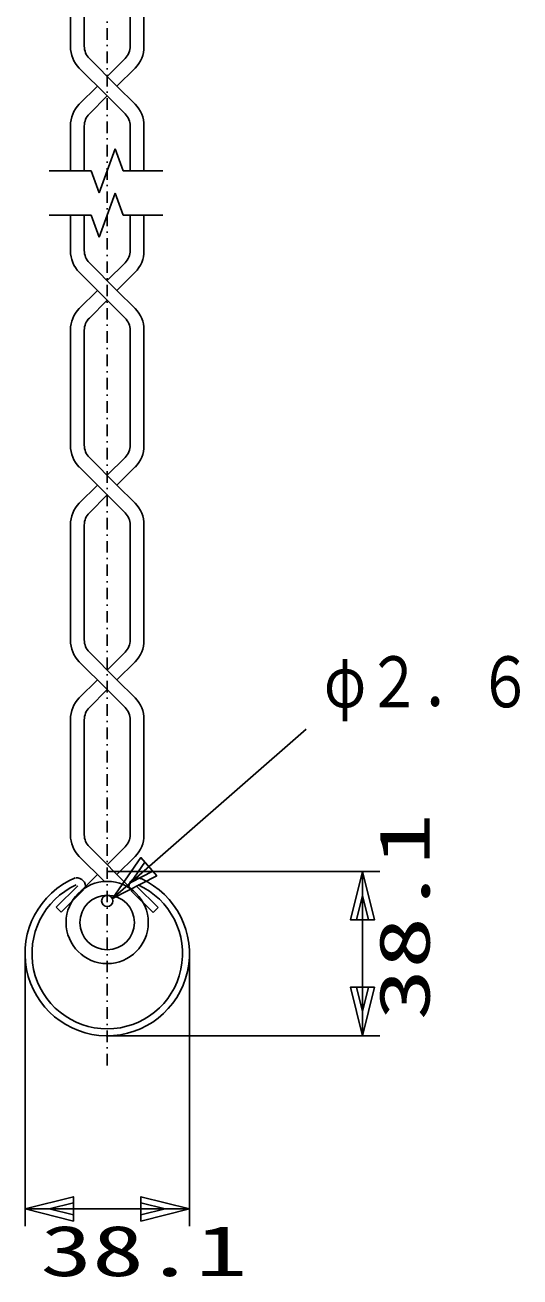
# Model space of a CAD drawing. Units: millimetres, scale not verified. Extents: x -4425 to 4425, y -3150 to 3150.
# Drawn here: x 760 to 1189, y 858 to 1943 of the extents above; entities that cross this region are included whole.
import ezdxf
from ezdxf.enums import TextEntityAlignment as Align

# ---------------------------------------------------------------- set-up
doc = ezdxf.new("R2010")
doc.units = ezdxf.units.MM
doc.header["$LTSCALE"] = 20
doc.linetypes.add('USER1', pattern=[1.01, 0.5, -0.25, 0.01, -0.25])
doc.layers.add('0-2_1', color=7, linetype='Continuous', lineweight=25)
doc.styles.add('ＭＳ ゴシック', font='')
doc.styles.get('ＭＳ ゴシック').set_extended_font_data('MS Gothic')

msp = doc.modelspace()

# ---------------------------------------------------------------- linework, layer by layer
at = {"layer": '0-2_1', "color": 4, "linetype": 'USER1'}
msp.add_line((831.58, 2566.55), (831.58, 1037.16), dxfattribs=at)
at = {"layer": '0-2_1'}
for p, q in [((799.71, 2024.7), (799.71, 1924.48)), ((799.71, 2024.7), (799.71, 1924.48)), ((811.71, 2024.39), (811.71, 1924.79)), ((811.71, 2024.39), (811.71, 1924.79)), ((851.46, 2024.39), (851.46, 1924.79)), ((851.46, 2024.39), (851.46, 1924.79)), ((863.46, 2024.7), (863.46, 1924.48)), ((863.46, 2024.7), (863.46, 1924.48)), ((840.07, 1890.22), (816.1, 1914.18)), ((840.07, 1890.22), (816.1, 1914.18)), ((831.58, 1898.7), (847.06, 1914.18)), ((831.58, 1898.7), (847.06, 1914.18)), ((831.58, 1881.73), (807.4, 1905.92)), ((831.58, 1881.73), (807.4, 1905.92)), ((840.07, 1890.22), (855.77, 1905.92)), ((840.07, 1890.22), (855.77, 1905.92)), ((807.4, 1874.52), (823.1, 1890.22)), ((807.4, 1874.52), (823.1, 1890.22)), ((855.77, 1874.52), (840.07, 1890.22)), ((855.77, 1874.52), (840.07, 1890.22)), ((816.1, 1866.25), (831.58, 1881.73)), ((816.1, 1866.25), (831.58, 1881.73)), ((847.06, 1866.25), (831.58, 1881.73)), ((847.06, 1866.25), (831.58, 1881.73)), ((799.71, 1855.95), (799.71, 1816.73)), ((799.71, 1855.95), (799.71, 1816.73)), ((811.71, 1855.64), (811.71, 1816.73)), ((811.71, 1855.64), (811.71, 1816.73)), ((851.46, 1855.64), (851.46, 1816.73)), ((851.46, 1855.64), (851.46, 1816.73)), ((863.46, 1855.95), (863.46, 1816.73)), ((863.46, 1855.95), (863.46, 1816.73)), ((799.71, 1778.48), (799.71, 1747.48)), ((799.71, 1778.48), (799.71, 1747.48)), ((811.71, 1778.48), (811.71, 1747.79)), ((811.71, 1778.48), (811.71, 1747.79)), ((851.46, 1778.48), (851.46, 1747.79)), ((851.46, 1778.48), (851.46, 1747.79)), ((863.46, 1778.48), (863.46, 1747.48)), ((863.46, 1778.48), (863.46, 1747.48)), ((840.07, 1713.22), (816.1, 1737.18)), ((840.07, 1713.22), (816.1, 1737.18)), ((831.58, 1721.7), (847.06, 1737.18)), ((831.58, 1721.7), (847.06, 1737.18)), ((831.58, 1704.73), (807.4, 1728.92)), ((831.58, 1704.73), (807.4, 1728.92)), ((840.07, 1713.22), (855.77, 1728.92)), ((840.07, 1713.22), (855.77, 1728.92)), ((807.4, 1697.52), (823.1, 1713.22)), ((807.4, 1697.52), (823.1, 1713.22)), ((816.1, 1689.25), (831.58, 1704.73)), ((816.1, 1689.25), (831.58, 1704.73)), ((847.06, 1689.25), (831.58, 1704.73)), ((847.06, 1689.25), (831.58, 1704.73)), ((855.77, 1697.52), (840.07, 1713.22)), ((855.77, 1697.52), (840.07, 1713.22)), ((799.71, 1678.95), (799.71, 1578.73)), ((799.71, 1678.95), (799.71, 1578.73)), ((811.71, 1678.64), (811.71, 1579.04)), ((811.71, 1678.64), (811.71, 1579.04)), ((851.46, 1678.64), (851.46, 1579.04)), ((851.46, 1678.64), (851.46, 1579.04)), ((863.46, 1678.95), (863.46, 1578.73)), ((863.46, 1678.95), (863.46, 1578.73)), ((840.07, 1544.47), (816.1, 1568.43)), ((840.07, 1544.47), (816.1, 1568.43)), ((831.58, 1552.95), (847.06, 1568.43)), ((831.58, 1552.95), (847.06, 1568.43)), ((831.58, 1535.98), (807.4, 1560.17)), ((831.58, 1535.98), (807.4, 1560.17)), ((840.07, 1544.47), (855.77, 1560.17)), ((840.07, 1544.47), (855.77, 1560.17)), ((807.4, 1528.77), (823.1, 1544.47)), ((807.4, 1528.77), (823.1, 1544.47)), ((855.77, 1528.77), (840.07, 1544.47)), ((855.77, 1528.77), (840.07, 1544.47)), ((816.1, 1520.5), (831.58, 1535.98)), ((816.1, 1520.5), (831.58, 1535.98)), ((847.06, 1520.5), (831.58, 1535.98)), ((847.06, 1520.5), (831.58, 1535.98)), ((799.71, 1510.2), (799.71, 1409.98)), ((799.71, 1510.2), (799.71, 1409.98)), ((811.71, 1509.89), (811.71, 1410.29)), ((811.71, 1509.89), (811.71, 1410.29)), ((851.46, 1509.89), (851.46, 1410.29)), ((851.46, 1509.89), (851.46, 1410.29)), ((863.46, 1510.2), (863.46, 1409.98)), ((863.46, 1510.2), (863.46, 1409.98)), ((840.07, 1375.72), (816.1, 1399.68)), ((840.07, 1375.72), (816.1, 1399.68)), ((831.58, 1384.2), (847.06, 1399.68)), ((831.58, 1384.2), (847.06, 1399.68)), ((831.58, 1367.23), (807.4, 1391.42)), ((831.58, 1367.23), (807.4, 1391.42)), ((840.07, 1375.72), (855.77, 1391.42)), ((840.07, 1375.72), (855.77, 1391.42)), ((807.4, 1360.02), (823.1, 1375.72)), ((807.4, 1360.02), (823.1, 1375.72)), ((816.1, 1351.75), (831.58, 1367.23)), ((816.1, 1351.75), (831.58, 1367.23)), ((847.06, 1351.75), (831.58, 1367.23)), ((847.06, 1351.75), (831.58, 1367.23)), ((855.77, 1360.02), (840.07, 1375.72)), ((855.77, 1360.02), (840.07, 1375.72)), ((799.71, 1341.45), (799.71, 1241.23)), ((799.71, 1341.45), (799.71, 1241.23)), ((811.71, 1341.14), (811.71, 1241.54)), ((811.71, 1341.14), (811.71, 1241.54)), ((851.46, 1341.14), (851.46, 1241.54)), ((851.46, 1341.14), (851.46, 1241.54)), ((863.46, 1341.45), (863.46, 1241.23)), ((863.46, 1341.45), (863.46, 1241.23)), ((852.61, 1194.42), (816.1, 1230.93)), ((852.61, 1194.42), (816.1, 1230.93)), ((831.58, 1215.45), (847.06, 1230.93)), ((831.58, 1215.45), (847.06, 1230.93)), ((829.1, 1200.96), (807.4, 1222.67)), ((829.1, 1200.96), (807.4, 1222.67)), ((840.07, 1206.97), (855.77, 1222.67)), ((840.07, 1206.97), (855.77, 1222.67)), ((807.18, 1191.05), (823.1, 1206.97)), ((807.18, 1191.05), (823.1, 1206.97)), ((831.61, 1209.76), (861.61, 1209.76)), ((831.61, 1209.76), (861.61, 1209.76)), ((806.08, 1197.33), (787.49, 1178.74)), ((806.08, 1197.33), (787.49, 1178.74)), ((810.93, 1193.7), (791.73, 1174.49)), ((810.93, 1193.7), (791.73, 1174.49)), ((857.05, 1196.93), (875.65, 1178.34)), ((857.05, 1196.93), (875.65, 1178.34)), ((852.2, 1193.29), (871.4, 1174.09)), ((852.2, 1193.29), (871.4, 1174.09)), ((791.73, 1174.49), (787.49, 1178.74)), ((791.73, 1174.49), (787.49, 1178.74)), ((871.4, 1174.09), (875.65, 1178.33)), ((871.4, 1174.09), (875.65, 1178.33)), ((760.36, 1138.51), (760.36, 1108.51)), ((760.36, 1138.51), (760.36, 1108.51)), ((902.86, 1138.51), (902.86, 1108.51)), ((902.86, 1138.51), (902.86, 1108.51)), ((831.61, 1067.26), (861.61, 1067.26)), ((831.61, 1067.26), (861.61, 1067.26))]:
    msp.add_line(p, q, dxfattribs=at)
at = {"layer": '0-2_1', "color": 4}
for p, q in [((824.66, 1797.7), (838.51, 1835.76)), ((824.66, 1797.7), (838.51, 1835.76)), ((838.51, 1835.76), (845.43, 1816.73)), ((838.51, 1835.76), (845.43, 1816.73)), ((781.41, 1816.73), (817.73, 1816.73)), ((781.41, 1816.73), (817.73, 1816.73)), ((824.66, 1797.7), (817.73, 1816.73)), ((824.66, 1797.7), (817.73, 1816.73)), ((845.43, 1816.73), (879.93, 1816.73)), ((845.43, 1816.73), (879.93, 1816.73)), ((824.66, 1759.45), (838.51, 1797.51)), ((824.66, 1759.45), (838.51, 1797.51)), ((838.51, 1797.51), (845.43, 1778.48)), ((838.51, 1797.51), (845.43, 1778.48)), ((781.41, 1778.48), (817.73, 1778.48)), ((781.41, 1778.48), (817.73, 1778.48)), ((824.66, 1759.45), (817.73, 1778.48)), ((824.66, 1759.45), (817.73, 1778.48)), ((845.43, 1778.48), (879.93, 1778.48)), ((845.43, 1778.48), (879.93, 1778.48)), ((836.19, 1186.12), (1003.94, 1333.03)), ((861.61, 1209.76), (1067.86, 1209.76)), ((760.36, 1108.51), (760.36, 902.26)), ((902.86, 1108.51), (902.86, 902.26)), ((861.61, 1067.26), (1067.86, 1067.26))]:
    msp.add_line(p, q, dxfattribs=at)
for points in [[(874.7, 1205.89), (836.19, 1186.12), (860.87, 1221.69)], [(1052.86, 1209.76), (1063.36, 1167.76), (1042.36, 1167.76)], [(1063.36, 1109.26), (1052.86, 1067.26), (1042.36, 1109.26)], [(1063.36, 1109.26), (1052.86, 1067.26), (1042.36, 1109.26)], [(802.36, 906.76), (760.36, 917.26), (802.36, 927.76)], [(802.36, 906.76), (760.36, 917.26), (802.36, 927.76)], [(902.86, 917.26), (860.86, 906.76), (860.86, 927.76)]]:
    msp.add_lwpolyline(points, close=True, dxfattribs=at)
for points in [[(871.24, 1209.84), (851.99, 1199.96), (864.32, 1217.74)], [(1052.86, 1067.26), (1052.86, 1209.76), (1063.36, 1167.76), (1042.36, 1167.76), (1052.86, 1209.76)], [(1047.61, 1167.76), (1052.86, 1188.76), (1058.11, 1167.76)], [(1047.61, 1167.76), (1052.86, 1188.76), (1058.11, 1167.76)], [(1058.11, 1109.26), (1052.86, 1088.26), (1047.61, 1109.26)], [(1058.11, 1109.26), (1052.86, 1088.26), (1047.61, 1109.26)], [(760.36, 917.26), (902.86, 917.26), (860.86, 906.76), (860.86, 927.76), (902.86, 917.26)], [(802.36, 912.01), (781.36, 917.26), (802.36, 922.51)], [(802.36, 912.01), (781.36, 917.26), (802.36, 922.51)], [(860.86, 922.51), (881.86, 917.26), (860.86, 912.01)], [(860.86, 922.51), (881.86, 917.26), (860.86, 912.01)]]:
    msp.add_lwpolyline(points, dxfattribs=at)
at = {"layer": '0-2_1'}
for centre, radius in [((831.58, 1165.42), 35.62), ((831.58, 1165.42), 35.62), ((831.58, 1165.42), 23.62), ((831.58, 1165.42), 23.62), ((831.58, 1184.17), 4.88), ((831.58, 1184.17), 4.88)]:
    msp.add_circle(centre, radius, dxfattribs=at)
for centre, radius, start, end in [((825.96, 1924.48), 26.25, 179.99992, 225.00006), ((825.96, 1924.48), 26.25, 179.99992, 225.00006), ((826.71, 1924.79), 15, 179.99992, 225.0013), ((826.71, 1924.79), 15, 179.99992, 225.0013), ((836.46, 1924.79), 15, 315.00125, 0), ((836.46, 1924.79), 15, 315.00125, 0), ((837.21, 1924.48), 26.25, 315.00003, 0), ((837.21, 1924.48), 26.25, 315.00003, 0), ((825.96, 1855.95), 26.25, 134.99994, 179.99992), ((825.96, 1855.95), 26.25, 134.99994, 179.99992), ((826.71, 1855.64), 15, 134.99994, 179.99992), ((826.71, 1855.64), 15, 134.99994, 179.99992), ((836.46, 1855.64), 15, 0, 45.00122), ((836.46, 1855.64), 15, 0, 45.00122), ((837.21, 1855.95), 26.25, 0, 44.99998), ((837.21, 1855.95), 26.25, 0, 44.99998), ((825.96, 1747.48), 26.25, 179.99992, 225.00006), ((825.96, 1747.48), 26.25, 179.99992, 225.00006), ((826.71, 1747.79), 15, 179.99992, 225.0013), ((826.71, 1747.79), 15, 179.99992, 225.0013), ((836.46, 1747.79), 15, 315.00125, 0), ((836.46, 1747.79), 15, 315.00125, 0), ((837.21, 1747.48), 26.25, 315.00003, 0), ((837.21, 1747.48), 26.25, 315.00003, 0), ((825.96, 1678.95), 26.25, 134.99994, 179.99992), ((825.96, 1678.95), 26.25, 134.99994, 179.99992), ((837.21, 1678.95), 26.25, 0, 44.99998), ((837.21, 1678.95), 26.25, 0, 44.99998), ((826.71, 1678.64), 15, 134.99994, 179.99992), ((826.71, 1678.64), 15, 134.99994, 179.99992), ((836.46, 1678.64), 15, 0, 45.00122), ((836.46, 1678.64), 15, 0, 45.00122), ((825.96, 1578.73), 26.25, 179.99992, 225.00006), ((825.96, 1578.73), 26.25, 179.99992, 225.00006), ((826.71, 1579.04), 15, 179.99992, 225.0013), ((826.71, 1579.04), 15, 179.99992, 225.0013), ((836.46, 1579.04), 15, 315.00125, 0), ((836.46, 1579.04), 15, 315.00125, 0), ((837.21, 1578.73), 26.25, 315.00003, 0), ((837.21, 1578.73), 26.25, 315.00003, 0), ((825.96, 1510.2), 26.25, 134.99994, 179.99992), ((825.96, 1510.2), 26.25, 134.99994, 179.99992), ((826.71, 1509.89), 15, 134.99994, 179.99992), ((826.71, 1509.89), 15, 134.99994, 179.99992), ((836.46, 1509.89), 15, 0, 45.00122), ((836.46, 1509.89), 15, 0, 45.00122), ((837.21, 1510.2), 26.25, 0, 44.99998), ((837.21, 1510.2), 26.25, 0, 44.99998), ((825.96, 1409.98), 26.25, 179.99992, 225.00006), ((825.96, 1409.98), 26.25, 179.99992, 225.00006), ((826.71, 1410.29), 15, 179.99992, 224.99883), ((826.71, 1410.29), 15, 179.99992, 224.99883), ((836.46, 1410.29), 15, 314.99878, 0), ((836.46, 1410.29), 15, 314.99878, 0), ((837.21, 1409.98), 26.25, 315.00003, 0), ((837.21, 1409.98), 26.25, 315.00003, 0), ((825.96, 1341.45), 26.25, 134.99994, 179.99992), ((825.96, 1341.45), 26.25, 134.99994, 179.99992), ((837.21, 1341.45), 26.25, 0, 45.00069), ((837.21, 1341.45), 26.25, 0, 45.00069), ((826.71, 1341.14), 15, 134.99994, 179.99992), ((826.71, 1341.14), 15, 134.99994, 179.99992), ((836.46, 1341.14), 15, 0, 45.00122), ((836.46, 1341.14), 15, 0, 45.00122), ((825.96, 1241.23), 26.25, 179.99992, 225.00006), ((825.96, 1241.23), 26.25, 179.99992, 225.00006), ((826.71, 1241.54), 15, 179.99992, 224.99883), ((826.71, 1241.54), 15, 179.99992, 224.99883), ((836.46, 1241.54), 15, 315.00125, 0), ((836.46, 1241.54), 15, 315.00125, 0), ((837.21, 1241.23), 26.25, 315.00003, 0), ((837.21, 1241.23), 26.25, 315.00003, 0), ((831.61, 1138.51), 71.25, 112.92898, 65.65775), ((831.61, 1138.51), 71.25, 112.92898, 65.65775), ((831.61, 1138.51), 65.25, 114.33539, 65.82681), ((831.61, 1138.51), 65.25, 114.33539, 65.82681), ((805.36, 1196.56), 7.5, 349.34231, 96.6383), ((805.36, 1196.56), 7.5, 349.34231, 96.6383), ((857.86, 1196.53), 7.5, 65.55138, 190.65775), ((857.86, 1196.53), 7.5, 65.55138, 190.65775)]:
    msp.add_arc(centre, radius, start, end, dxfattribs=at)

# ---------------------------------------------------------------- texts
at = {"layer": '0-2_1', "color": 4, "style": 'ＭＳ ゴシック'}
for s, height, width, p in [('φ２．６', 44.22, 0.8, (1019.46, 1338.63)), ('38.1', 43.95, 1.5, (773.7, 845.8))]:
    msp.add_text(s, height=height, dxfattribs=dict(at, width=width)).set_placement(p, align=Align.BOTTOM_LEFT)
at = {"layer": '0-2_1', "color": 4, "style": 'ＭＳ ゴシック', "width": 1.5}
msp.add_text('38.1', height=43.95, rotation=90, dxfattribs=at).set_placement((1124.31, 1080.6), align=Align.BOTTOM_LEFT)

doc.saveas('drawing.dxf')
